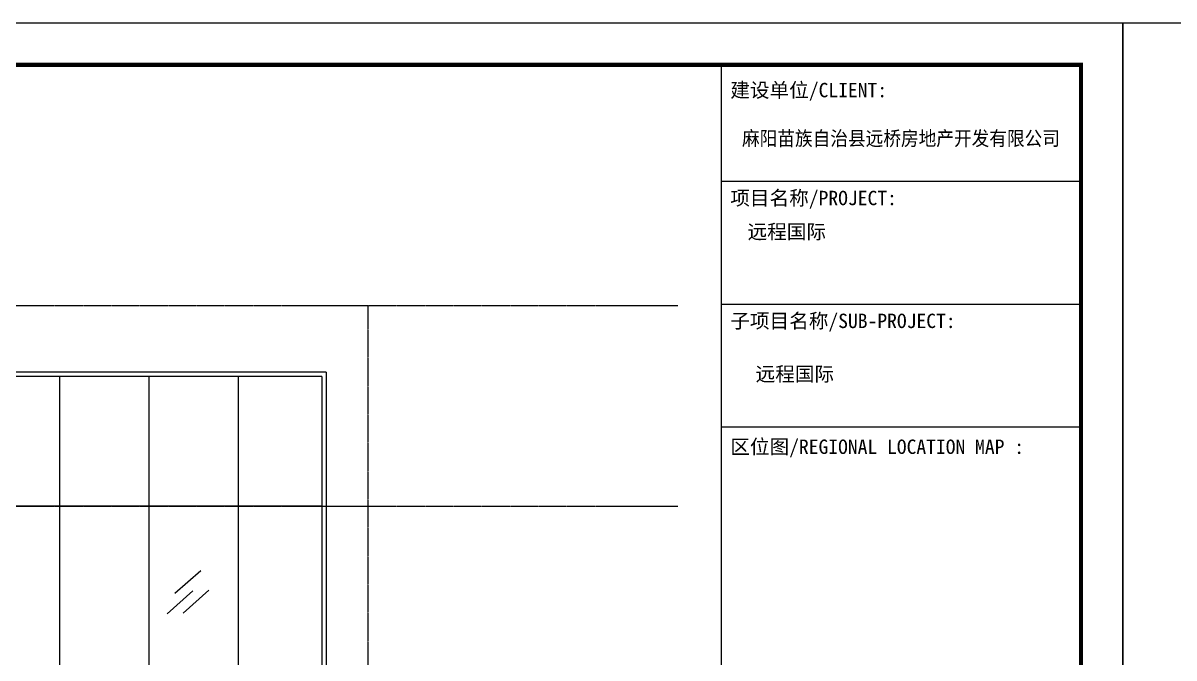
# Model space of a CAD drawing. Extents: x -737978 to 768813, y -372247 to 1140308.
# Drawn here: x -432213 to -418449, y -316556 to -308963 of the extents above; entities that cross this region are included whole.
import ezdxf

# ---------------------------------------------------------------- set-up
doc = ezdxf.new("R2010")
doc.units = 0
doc.header["$LTSCALE"] = 10
doc.header["$MEASUREMENT"] = 0
doc.linetypes.add('DOTE', pattern=[2.42, 2, -0.2, 0.02, -0.2])
doc.layers.get('0').update_dxf_attribs({"linetype": 'CONTINUOUS'})
for name, color, linetype in [('A-WALL-GLAZ', 141, 'CONTINUOUS'), ('DOTE', 1, 'DOTE'), ('PUB_TITLE', 4, 'CONTINUOUS'), ('门窗开启', 8, 'CONTINUOUS')]:
    doc.layers.add(name, color=color, linetype=linetype)
doc.styles.add('-宋体', font='', dxfattribs={"width": 0.8})
doc.styles.get('-宋体').set_extended_font_data('SimSun')

# ---------------------------------------------------------------- blocks, each defined once
blk = doc.blocks.new('TQ1')
at = {"layer": 'PUB_TITLE'}
for p, q in [((-49855, -380355), (-43855, -380355)), ((-49855, -382405), (-43855, -382405))]:
    blk.add_line(p, q, dxfattribs=at)
at = {"layer": 'PUB_TITLE', "const_width": 20}
for points in [[(-49855, -378414), (-49855, -418455)], [(-49855, -384455), (-43855, -384455)]]:
    blk.add_lwpolyline(points, dxfattribs=at)
at = {"layer": 'PUB_TITLE', "style": '-宋体'}
for s, p in [('建设单位/CLIENT:', (-49705, -378955)), ('项目名称/PROJECT:', (-49705, -380755)), ('远程国际', (-49417, -381317)), ('子项目名称/SUB-PROJECT:', (-49705, -382805)), ('远程国际', (-49283, -383691)), ('区位图/REGIONAL LOCATION MAP :', (-49705, -384905))]:
    blk.add_text(s, height=240, dxfattribs=at).set_placement(p)
at = {"layer": 'PUB_TITLE', "style": '-宋体', "width": 0.9}
blk.add_text('麻阳苗族自治县远桥房地产开发有限公司', height=240, dxfattribs=at).set_placement((-49509, -379761))

msp = doc.modelspace()

# ---------------------------------------------------------------- linework, layer by layer
at = {"layer": 'A-WALL-GLAZ'}
for points in [[(-428638.3, -313189.4), (-432898.3, -313189.4)], [(-428588.3, -313139.4), (-432848.3, -313139.4)], [(-431778.3, -313189.4), (-431778.3, -323989.4)], [(-430708.3, -313189.4), (-430708.3, -323989.4)], [(-429638.3, -313189.4), (-429638.3, -323989.4)], [(-428638.3, -313189.4), (-428638.3, -323989.4)], [(-428588.3, -313139.4), (-428588.3, -324039.4)], [(-428638.3, -314739.4), (-453080.3, -314739.4)]]:
    msp.add_lwpolyline(points, dxfattribs=at)
at = {"layer": 'DOTE'}
for points in [[(-455739.6, -312339.4), (-424380.9, -312339.4)], [(-428088.3, -312339.4), (-428088.3, -331614.3)], [(-455739.6, -314739.4), (-424380.9, -314739.4)]]:
    msp.add_lwpolyline(points, dxfattribs=at)
at = {"layer": 'PUB_TITLE'}
for points in [[(-482111.3, -338662.7), (-419061.3, -338662.7), (-419061.3, -308962.7), (-482111.3, -308962.7)], [(-419061.3, -338662.7), (-356011.3, -338662.7), (-356011.3, -308962.7), (-419061.3, -308962.7)]]:
    msp.add_lwpolyline(points, close=True, dxfattribs=at)
at = {"layer": 'PUB_TITLE', "const_width": 50}
msp.add_lwpolyline([(-480861.3, -338162.7), (-419561.3, -338162.7), (-419561.3, -309462.7), (-480861.3, -309462.7)], close=True, dxfattribs=at)
at = {"layer": '门窗开启'}
for points in [[(-430396.8, -315781.8), (-430086.6, -315509)], [(-430490.1, -316026.7), (-430180, -315754)], [(-430299.5, -316018.9), (-429989.3, -315746.2)]]:
    msp.add_lwpolyline(points, dxfattribs=at)

# ---------------------------------------------------------------- block references
at = {"xscale": 0.716753740501642, "yscale": 0.716753740501642, "zscale": 0.716753740501642}
msp.add_blockref('TQ1', (-388128.3, -38233.4), dxfattribs=at)

doc.saveas('drawing.dxf')
